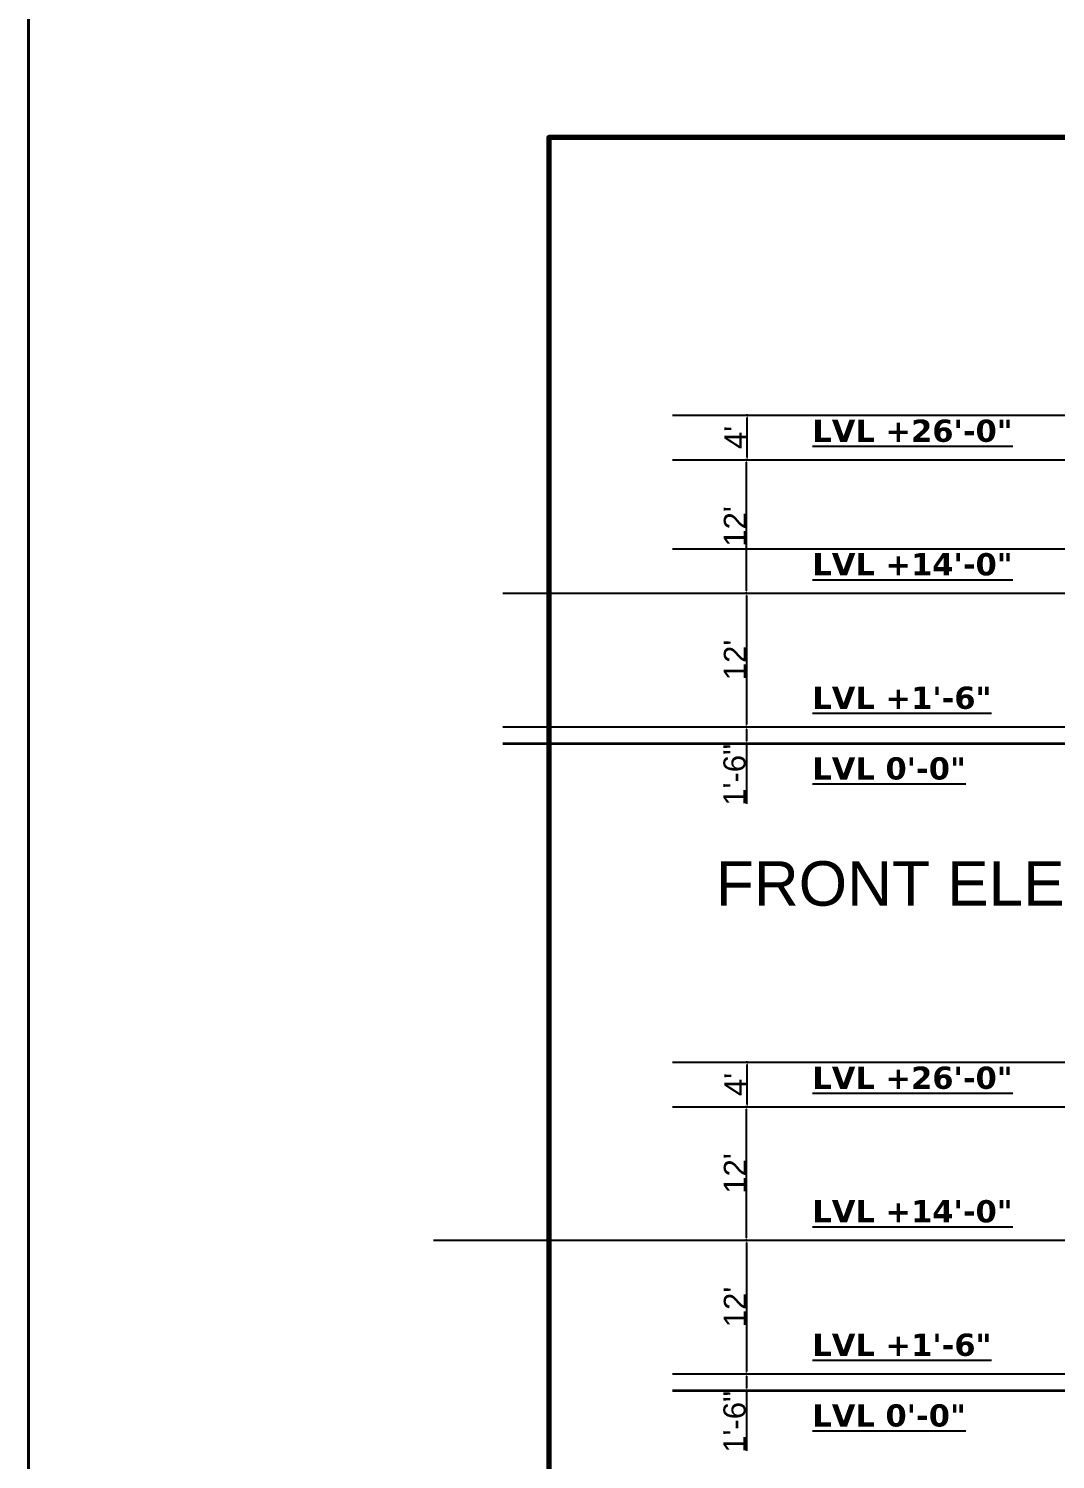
# Model space of a CAD drawing. Header units: feet. Extents: x 15113 to 123217, y -97269 to -8247.
# Drawn here: x 27217 to 28324, y -30204 to -28661 of the extents above; entities that cross this region are included whole.
import ezdxf

# ---------------------------------------------------------------- set-up
doc = ezdxf.new("R2010")
doc.units = ezdxf.units.FT
doc.header["$LTSCALE"] = 50.2
doc.header["$MEASUREMENT"] = 0
doc.header["$PDMODE"] = 3
doc.linetypes.add('1', pattern=[0])
doc.linetypes.add('DASHED', pattern=[0.75, 0.5, -0.25])
for name, color, linetype, lineweight in [('column', 6, 'Continuous', 40), ('drg seal', 250, 'Continuous', 120), ('elevation 2', 7, 'Continuous', 35), ('lvls', 8, 'DASHED', 40), ('Text @ 100', 7, 'Continuous', 25), ('WALL', 1, '1', 30)]:
    doc.layers.add(name, color=color, linetype=linetype, lineweight=lineweight)
doc.styles.add('Annotative', font='romans.shx', dxfattribs={"width": 0.75})
doc.styles.get("Standard").update_dxf_attribs({"font": 'arial.ttf'})
doc.dimstyles.new('ISO-25', dxfattribs={"dimtxt": 24, "dimasz": 2.5, "dimexe": 1.25, "dimexo": 0.625, "dimtad": 1, "dimdec": 1, "dimlunit": 4, "dimtxsty": 'Standard', "dimcen": 2.5, "dimadec": 0, "dimazin": 0, "dimtfac": 1, "dimtdec": 1, "dimtmove": 0, "dimatfit": 3, "dimfxl": 1, "dimarcsym": 0})

# ---------------------------------------------------------------- blocks, each defined once
blk = doc.blocks.new('*D398')
at = {"layer": 'Defpoints', "color": 0, "transparency": 16777216}
for p in [(27991.2, -29126), (28028.4, -29126, 0), (28028.4, -29270)]:
    blk.add_point(p, dxfattribs=at)
at = {"layer": 'WALL', "color": 0, "lineweight": -2, "transparency": 16777216}
for p, q in [((27991.4, -29126), (27990, -29126)), ((27991.2, -29267.5), (27991.2, -29128.5)), ((27991.4, -29270), (27990, -29270))]:
    blk.add_line(p, q, dxfattribs=at)
at = {"layer": 'WALL', "color": 0, "transparency": 16777216}
for points in [[(27990.8, -29128.5), (27991.6, -29128.5), (27991.2, -29126)], [(27990.8, -29267.5), (27991.6, -29267.5), (27991.2, -29270)]]:
    blk.add_solid(points, dxfattribs=at)
at = {"layer": 'WALL', "color": 0, "lineweight": -3, "transparency": 16777216, "insert": (27978.6, -29198), "char_height": 24, "attachment_point": 5, "rotation": 90}
blk.add_mtext("12'", dxfattribs=at)
blk = doc.blocks.new('*D399')
at = {"layer": 'Defpoints', "color": 0, "transparency": 16777216}
for p in [(28028.4, -29270), (27991.2, -29414), (28028.4, -29414)]:
    blk.add_point(p, dxfattribs=at)
at = {"layer": 'WALL', "color": 0, "lineweight": -2, "transparency": 16777216}
for p, q in [((27991.4, -29270), (27990, -29270)), ((27991.2, -29272.5), (27991.2, -29411.5)), ((27991.4, -29414), (27990, -29414))]:
    blk.add_line(p, q, dxfattribs=at)
at = {"layer": 'WALL', "color": 0, "transparency": 16777216}
for points in [[(27990.8, -29272.5), (27991.6, -29272.5), (27991.2, -29270)], [(27990.8, -29411.5), (27991.6, -29411.5), (27991.2, -29414)]]:
    blk.add_solid(points, dxfattribs=at)
at = {"layer": 'WALL', "color": 0, "lineweight": -3, "transparency": 16777216, "insert": (27978.6, -29342), "char_height": 24, "attachment_point": 5, "rotation": 90}
blk.add_mtext("12'", dxfattribs=at)
blk = doc.blocks.new('*D400')
at = {"layer": 'Defpoints', "color": 0, "transparency": 16777216}
for p in [(28028.4, -29414), (27991.2, -29432), (28029, -29432, -0.1)]:
    blk.add_point(p, dxfattribs=at)
at = {"layer": 'WALL', "color": 0, "lineweight": -2, "transparency": 16777216}
for p, q in [((27991.4, -29414), (27990, -29414)), ((27991.2, -29416.5), (27991.2, -29429.5)), ((27991.4, -29432), (27990, -29432)), ((27991.2, -29432), (27991.2, -29497.3))]:
    blk.add_line(p, q, dxfattribs=at)
at = {"layer": 'WALL', "color": 0, "transparency": 16777216}
for points in [[(27990.8, -29416.5), (27991.6, -29416.5), (27991.2, -29414)], [(27990.8, -29429.5), (27991.6, -29429.5), (27991.2, -29432)]]:
    blk.add_solid(points, dxfattribs=at)
at = {"layer": 'WALL', "color": 0, "lineweight": -3, "transparency": 16777216, "insert": (27978.3, -29465.9), "char_height": 24, "attachment_point": 5, "rotation": 90}
blk.add_mtext('1\'-6"', dxfattribs=at)
blk = doc.blocks.new('*D401')
at = {"layer": 'Defpoints', "color": 0, "transparency": 16777216}
for p in [(27991.9, -29078), (28135.7, -29078, 0), (28023, -29126, 0)]:
    blk.add_point(p, dxfattribs=at)
at = {"layer": 'WALL', "color": 0, "lineweight": -2, "transparency": 16777216}
for p, q in [((27992.1, -29078), (27990.7, -29078)), ((27991.9, -29123.5), (27991.9, -29080.5)), ((27992.1, -29126), (27990.7, -29126))]:
    blk.add_line(p, q, dxfattribs=at)
at = {"layer": 'WALL', "color": 0, "transparency": 16777216}
for points in [[(27991.5, -29080.5), (27992.3, -29080.5), (27991.9, -29078)], [(27991.5, -29123.5), (27992.3, -29123.5), (27991.9, -29126)]]:
    blk.add_solid(points, dxfattribs=at)
at = {"layer": 'WALL', "color": 0, "lineweight": -3, "transparency": 16777216, "insert": (27979.3, -29102), "char_height": 24, "attachment_point": 5, "rotation": 90}
blk.add_mtext("4'", dxfattribs=at)
blk = doc.blocks.new('*D419')
at = {"layer": 'Defpoints', "color": 0, "transparency": 16777216}
for p in [(27991.2, -29823.9), (28028.4, -29823.9, 0), (28028.4, -29967.9)]:
    blk.add_point(p, dxfattribs=at)
at = {"layer": 'WALL', "color": 0, "lineweight": -2, "transparency": 16777216}
for p, q in [((27991.4, -29823.9), (27990, -29823.9)), ((27991.2, -29965.4), (27991.2, -29826.4)), ((27991.4, -29967.9), (27990, -29967.9))]:
    blk.add_line(p, q, dxfattribs=at)
at = {"layer": 'WALL', "color": 0, "transparency": 16777216}
for points in [[(27990.8, -29826.4), (27991.6, -29826.4), (27991.2, -29823.9)], [(27990.8, -29965.4), (27991.6, -29965.4), (27991.2, -29967.9)]]:
    blk.add_solid(points, dxfattribs=at)
at = {"layer": 'WALL', "color": 0, "lineweight": -3, "transparency": 16777216, "insert": (27978.6, -29895.9), "char_height": 24, "attachment_point": 5, "rotation": 90}
blk.add_mtext("12'", dxfattribs=at)
blk = doc.blocks.new('*D420')
at = {"layer": 'Defpoints', "color": 0, "transparency": 16777216}
for p in [(28028.4, -29967.9), (27991.2, -30111.9), (28028.4, -30111.9)]:
    blk.add_point(p, dxfattribs=at)
at = {"layer": 'WALL', "color": 0, "lineweight": -2, "transparency": 16777216}
for p, q in [((27991.4, -29967.9), (27990, -29967.9)), ((27991.2, -29970.4), (27991.2, -30109.4)), ((27991.4, -30111.9), (27990, -30111.9))]:
    blk.add_line(p, q, dxfattribs=at)
at = {"layer": 'WALL', "color": 0, "transparency": 16777216}
for points in [[(27990.8, -29970.4), (27991.6, -29970.4), (27991.2, -29967.9)], [(27990.8, -30109.4), (27991.6, -30109.4), (27991.2, -30111.9)]]:
    blk.add_solid(points, dxfattribs=at)
at = {"layer": 'WALL', "color": 0, "lineweight": -3, "transparency": 16777216, "insert": (27978.6, -30039.9), "char_height": 24, "attachment_point": 5, "rotation": 90}
blk.add_mtext("12'", dxfattribs=at)
blk = doc.blocks.new('*D421')
at = {"layer": 'Defpoints', "color": 0, "transparency": 16777216}
for p in [(28028.4, -30111.9), (27991.2, -30129.9), (28029, -30129.9, -0.1)]:
    blk.add_point(p, dxfattribs=at)
at = {"layer": 'WALL', "color": 0, "lineweight": -2, "transparency": 16777216}
for p, q in [((27991.4, -30111.9), (27990, -30111.9)), ((27991.2, -30114.4), (27991.2, -30127.4)), ((27991.4, -30129.9), (27990, -30129.9)), ((27991.2, -30129.9), (27991.2, -30195.2))]:
    blk.add_line(p, q, dxfattribs=at)
at = {"layer": 'WALL', "color": 0, "transparency": 16777216}
for points in [[(27990.8, -30114.4), (27991.6, -30114.4), (27991.2, -30111.9)], [(27990.8, -30127.4), (27991.6, -30127.4), (27991.2, -30129.9)]]:
    blk.add_solid(points, dxfattribs=at)
at = {"layer": 'WALL', "color": 0, "lineweight": -3, "transparency": 16777216, "insert": (27978.3, -30163.8), "char_height": 24, "attachment_point": 5, "rotation": 90}
blk.add_mtext('1\'-6"', dxfattribs=at)
blk = doc.blocks.new('*D418')
at = {"layer": 'Defpoints', "color": 0, "transparency": 16777216}
for p in [(27991.9, -29775.9), (28135.7, -29775.9, 0), (28023, -29823.9, 0)]:
    blk.add_point(p, dxfattribs=at)
at = {"layer": 'WALL', "color": 0, "lineweight": -2, "transparency": 16777216}
for p, q in [((27992.1, -29775.9), (27990.7, -29775.9)), ((27991.9, -29821.4), (27991.9, -29778.4)), ((27992.1, -29823.9), (27990.7, -29823.9))]:
    blk.add_line(p, q, dxfattribs=at)
at = {"layer": 'WALL', "color": 0, "transparency": 16777216}
for points in [[(27991.5, -29778.4), (27992.3, -29778.4), (27991.9, -29775.9)], [(27991.5, -29821.4), (27992.3, -29821.4), (27991.9, -29823.9)]]:
    blk.add_solid(points, dxfattribs=at)
at = {"layer": 'WALL', "color": 0, "lineweight": -3, "transparency": 16777216, "insert": (27979.3, -29799.9), "char_height": 24, "attachment_point": 5, "rotation": 90}
blk.add_mtext("4'", dxfattribs=at)

msp = doc.modelspace()

# ---------------------------------------------------------------- linework, layer by layer
at = {"layer": 'column'}
msp.add_lwpolyline([(27216.67754, -25772.97225), (31524.68479, -25772.97225), (31524.68479, -34769.11425), (27216.67754, -34769.11425)], close=True, dxfattribs=at)
at = {"layer": 'drg seal', "lineweight": 70}
msp.add_lwpolyline([(30834.55937, -31090.3365), (30834.55937, -28778.56452), (27777.84032, -28778.56452), (27777.84032, -31090.3365), (30834.14319, -31090.3365)], dxfattribs=at)
at = {"layer": 'elevation 2', "ltscale": 4}
for p, q in [((27728.19602, -29432.04281, -0.03149), (30264.93068, -29432.04281, -0.03149)), ((27911.26977, -30129.94029), (30264.93068, -30129.94029))]:
    msp.add_line(p, q, dxfattribs=at)
at = {"layer": 'lvls', "lineweight": 25, "ltscale": 50}
for p, q in [((27911.26977, -29077.96339, 0.03149), (30293.80478, -29077.96339, 0.03149)), ((27911.26977, -29125.96339, 0.06262), (30293.80478, -29125.96339, 0.06262)), ((27911.26977, -29221.96339, 0.03288), (30293.80478, -29221.96339, 0.03367)), ((27728.19602, -29269.96339, -0.00174), (30264.93068, -29269.96339, -0.0009)), ((27911.26977, -29269.96339, 0.03288), (30293.80478, -29269.96339, 0.03367)), ((27728.19602, -29414.04281, -0.03149), (30264.93068, -29414.04281, -0.03149)), ((27911.26977, -29414.04281), (30293.80478, -29414.04281)), ((27911.26977, -29432.04281), (30293.80478, -29432.04281)), ((27911.26977, -29775.86088, 0.03149), (30264.93068, -29775.86088, 0.03149)), ((27911.26977, -29823.86088, 0.06262), (30264.93068, -29823.86088, 0.06262)), ((27653.26977, -29967.86042, 0.0311), (30006.93068, -29967.86042, 0.03188)), ((27911.26977, -30111.94029), (30264.93068, -30111.94029))]:
    msp.add_line(p, q, dxfattribs=at)

# ---------------------------------------------------------------- texts
at = {"layer": 'Text @ 100', "char_height": 24, "width": 4206.970498, "attachment_point": 1, "style": 'Annotative'}
for s, insert in [('\\A1;{\\fVerdana|b1|i0|c0|p34;\\W1;\\LLVL +26\'-0"}', (28062.12509, -29082.7372, 0.08523)), ('\\A1;{\\fVerdana|b1|i0|c0|p34;\\W1;\\LLVL +14\'-0"}', (28062.12509, -29226.7372, 0.08523)), ('\\A1;{\\fVerdana|b1|i0|c0|p34;\\W1;\\LLVL +1\'-6"}', (28062.12509, -29370.7372, 0.08523)), ('\\A1;{\\fVerdana|b1|i0|c0|p34;\\W1;\\LLVL 0\'-0"}', (28062.12509, -29446.96344, 0.08523)), ('\\A1;{\\fVerdana|b1|i0|c0|p34;\\W1;\\LLVL +26\'-0"}', (28062.12509, -29780.63468, 0.08523)), ('\\A1;{\\fVerdana|b1|i0|c0|p34;\\W1;\\LLVL +14\'-0"}', (28062.12509, -29924.63468, 0.08523)), ('\\A1;{\\fVerdana|b1|i0|c0|p34;\\W1;\\LLVL +1\'-6"}', (28062.12509, -30068.63468, 0.08523)), ('\\A1;{\\fVerdana|b1|i0|c0|p34;\\W1;\\LLVL 0\'-0"}', (28062.12509, -30144.86093, 0.08523))]:
    msp.add_mtext(s, dxfattribs=dict(at, insert=insert))
at = {"layer": 'WALL', "color": 0, "ltscale": 4, "insert": (27958.06055, -29559.08894, 0.03149), "char_height": 48, "attachment_point": 1}
msp.add_mtext_dynamic_manual_height_columns('FRONT ELEVATION', width=1732.9701349, gutter_width=75, heights=[0], dxfattribs=at)

# ---------------------------------------------------------------- dimensions: what is measured, and where the dimension line sits
at = {"layer": 'WALL', "color": 0, "lineweight": -3}
for base, p1, p2, picture, middle in [((27991.90701, -29077.96339), (28023.0233, -29125.96339, 0.03112), (28135.73375, -29077.96339, 0.03112), '*D401', (27979.28201, -29101.96339)), ((27991.22429, -29125.96339, 0.03149), (28028.40063, -29269.96339, 0.03149), (28028.40063, -29125.96339, 0.06299), '*D398', (27978.55017, -29197.96339, 0.03149)), ((27991.22429, -29413.96339, 0.03149), (28028.40063, -29269.96339, 0.03149), (28028.40063, -29413.96339, 0.03149), '*D399', (27978.55017, -29341.96339, 0.03149)), ((27991.22429, -29432.04281, 0.03149), (28028.40063, -29413.96339, 0.03149), (28028.99864, -29432.04281, -0.03149), '*D400', (27978.34553, -29465.93725, 0.03149)), ((27991.90701, -29775.86088), (28023.0233, -29823.86088, 0.03112), (28135.73375, -29775.86088, 0.03112), '*D418', (27979.28201, -29799.86088)), ((27991.22429, -29823.86088, 0.03149), (28028.40063, -29967.86088, 0.03149), (28028.40063, -29823.86088, 0.06299), '*D419', (27978.55017, -29895.86088, 0.03149)), ((27991.22429, -30111.86088, 0.03149), (28028.40063, -29967.86088, 0.03149), (28028.40063, -30111.86088, 0.03149), '*D420', (27978.55017, -30039.86088, 0.03149)), ((27991.22429, -30129.94029, 0.03149), (28028.40063, -30111.86088, 0.03149), (28028.99864, -30129.94029, -0.03149), '*D421', (27978.34553, -30163.83474, 0.03149))]:
    dim = msp.add_linear_dim(base=base, p1=p1, p2=p2, angle=90, dimstyle='ISO-25', override={"dimfxl": 0.18, "dimfxlon": 1}, dxfattribs=at)
    dim.commit()
    dim.dimension.update_dxf_attribs({"geometry": picture, "text_midpoint": middle})

doc.saveas('drawing.dxf')
